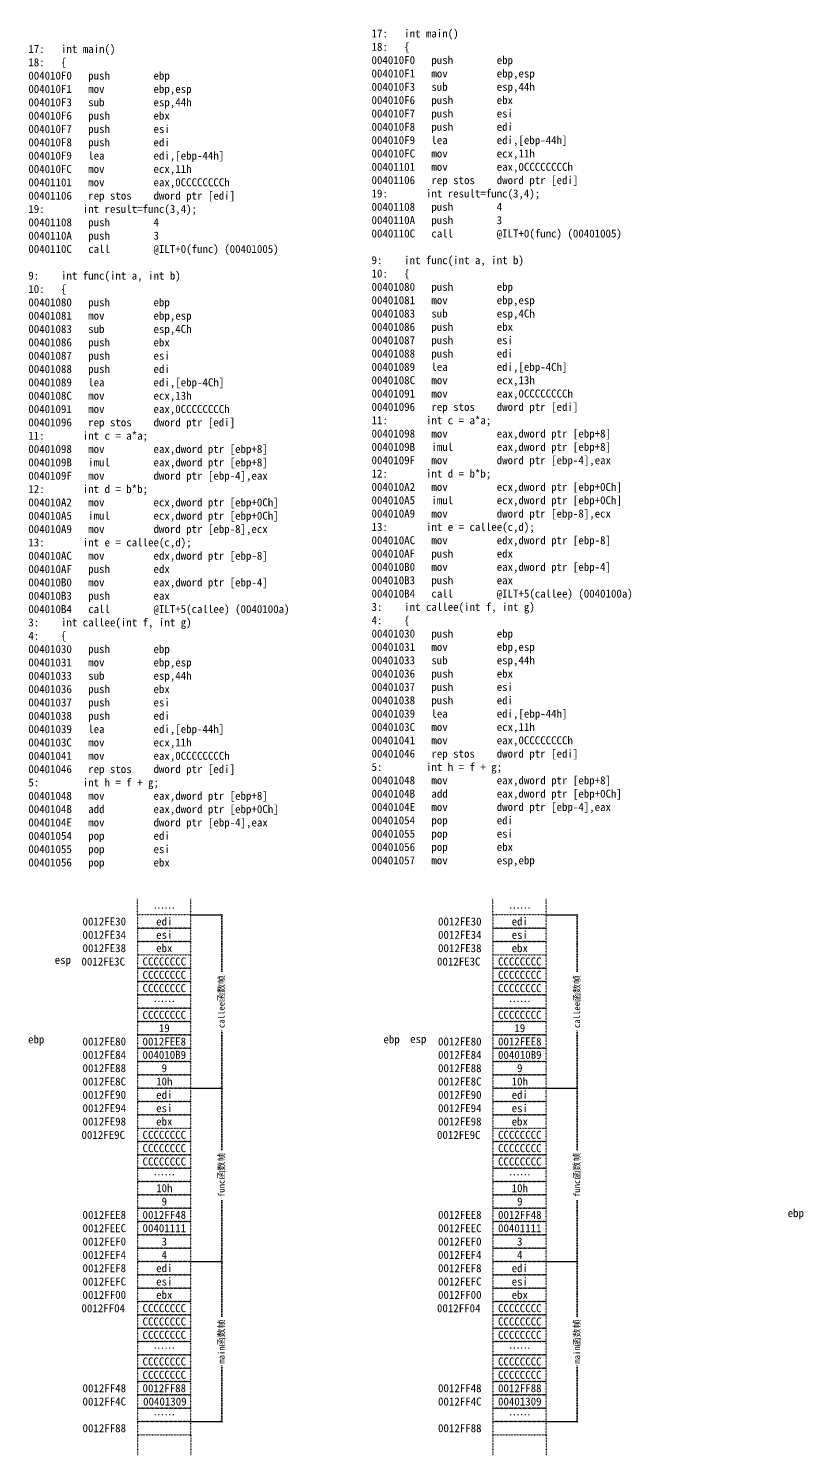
# Model space of a CAD drawing. Header units: millimetres. Extents: x 5369 to 27532, y 1174 to 4752.
# Drawn here: x 17895 to 19348, y 1390 to 4066 of the extents above; entities that cross this region are included whole.
import ezdxf

# ---------------------------------------------------------------- set-up
doc = ezdxf.new("R2010")
doc.units = ezdxf.units.MM
doc.linetypes.add('ACAD_ISO07W100', pattern=[3, 0, -3])
doc.linetypes.add('DOT', pattern=[0.25, 0, -0.25])
doc.styles.get("Standard").update_dxf_attribs({"font": ''})
doc.styles.add('w', font='', dxfattribs={"height": 15})
doc.styles.get('Standard').set_extended_font_data('SimSun')
doc.styles.get('w').set_extended_font_data('SimSun')
doc.dimstyles.new('w', dxfattribs={"dimscale": 3, "dimtxt": 4, "dimasz": 1.5, "dimexe": 1.25, "dimexo": 0.625, "dimtad": 0, "dimtxsty": 'Standard', "dimblk": 'ARCHTICK', "dimcen": 2.5, "dimclrd": 5, "dimclre": 5, "dimclrt": 5, "dimadec": 1, "dimazin": 0, "dimtfac": 1, "dimtmove": 0, "dimatfit": 3, "dimfxl": 1, "dimarcsym": 0})

# ---------------------------------------------------------------- blocks, each defined once
blk = doc.blocks.new('b')
at = {"linetype": 'DOT'}
blk.add_lwpolyline([(-100, 0), (0, 0), (0, 25), (-100, 25)], close=True, dxfattribs=at)
blk = doc.blocks.new('_ArchTick')
at = {"color": 0, "linetype": 'ByBlock', "const_width": 0.15}
blk.add_lwpolyline([(-0.5, -0.5), (0.5, 0.5)], dxfattribs=at)
blk = doc.blocks.new('*D47')
at = {"color": 5, "linetype": 'ACAD_ISO07W100', "lineweight": -2}
for p, q in [((18200.4, 2403.9), (18260.6, 2403.9)), ((18256.8, 2403.9), (18256.8, 2293.6)), ((18256.8, 2078.9), (18256.8, 2189.3)), ((18200.4, 2078.9), (18260.6, 2078.9))]:
    blk.add_line(p, q, dxfattribs=at)
at = {"layer": 'Defpoints', "color": 0, "linetype": 'DOT'}
for p in [(18198.6, 2403.9), (18198.6, 2078.9), (18256.8, 2078.9)]:
    blk.add_point(p, dxfattribs=at)
at = {"color": 5, "linetype": 'DOT', "lineweight": -2, "xscale": 4.5, "yscale": 4.5, "zscale": 4.5}
for p, rotation in [((18256.8, 2403.9), 90), ((18256.8, 2078.9), 270)]:
    blk.add_blockref('_ArchTick', p, dxfattribs=dict(at, rotation=rotation))
at = {"color": 5, "linetype": 'DOT', "insert": (18256.8, 2241.4), "char_height": 12, "attachment_point": 5, "rotation": 90}
blk.add_mtext('callee函数帧', dxfattribs=at)
blk = doc.blocks.new('*D45')
at = {"color": 5, "linetype": 'ACAD_ISO07W100', "lineweight": -2}
for p, q in [((18200.4, 2078.9), (18260.6, 2078.9)), ((18256.8, 2078.9), (18256.8, 1960.1)), ((18256.8, 1753.9), (18256.8, 1872.8)), ((18200.4, 1753.9), (18260.6, 1753.9))]:
    blk.add_line(p, q, dxfattribs=at)
at = {"layer": 'Defpoints', "color": 0, "linetype": 'DOT'}
for p in [(18198.6, 2078.9), (18198.6, 1753.9), (18256.8, 1753.9)]:
    blk.add_point(p, dxfattribs=at)
at = {"color": 5, "linetype": 'DOT', "lineweight": -2, "xscale": 4.5, "yscale": 4.5, "zscale": 4.5}
for p, rotation in [((18256.8, 2078.9), 90), ((18256.8, 1753.9), 270)]:
    blk.add_blockref('_ArchTick', p, dxfattribs=dict(at, rotation=rotation))
at = {"color": 5, "linetype": 'DOT', "insert": (18256.8, 1916.4), "char_height": 12, "attachment_point": 5, "rotation": 90}
blk.add_mtext('func函数帧', dxfattribs=at)
blk = doc.blocks.new('*D46')
at = {"color": 5, "linetype": 'ACAD_ISO07W100', "lineweight": -2}
for p, q in [((18198.6, 1753.9), (18260.6, 1753.9)), ((18256.8, 1753.9), (18256.8, 1648)), ((18256.8, 1453.9), (18256.8, 1559.9)), ((18198.6, 1453.9), (18260.6, 1453.9))]:
    blk.add_line(p, q, dxfattribs=at)
at = {"layer": 'Defpoints', "color": 0, "linetype": 'DOT'}
for p in [(18196.7, 1753.9), (18196.7, 1453.9), (18256.8, 1453.9)]:
    blk.add_point(p, dxfattribs=at)
at = {"color": 5, "linetype": 'DOT', "lineweight": -2, "xscale": 4.5, "yscale": 4.5, "zscale": 4.5}
for p, rotation in [((18256.8, 1753.9), 90), ((18256.8, 1453.9), 270)]:
    blk.add_blockref('_ArchTick', p, dxfattribs=dict(at, rotation=rotation))
at = {"color": 5, "linetype": 'DOT', "insert": (18256.8, 1603.9), "char_height": 12, "attachment_point": 5, "rotation": 90}
blk.add_mtext('main函数帧', dxfattribs=at)
blk = doc.blocks.new('*D50')
at = {"color": 5, "linetype": 'ACAD_ISO07W100', "lineweight": -2}
for p, q in [((18867, 2403.9), (18927.1, 2403.9)), ((18923.4, 2403.9), (18923.4, 2293.6)), ((18923.4, 2078.9), (18923.4, 2189.3)), ((18867, 2078.9), (18927.1, 2078.9))]:
    blk.add_line(p, q, dxfattribs=at)
at = {"layer": 'Defpoints', "color": 0, "linetype": 'DOT'}
for p in [(18865.1, 2403.9), (18865.1, 2078.9), (18923.4, 2078.9)]:
    blk.add_point(p, dxfattribs=at)
at = {"color": 5, "linetype": 'DOT', "lineweight": -2, "xscale": 4.5, "yscale": 4.5, "zscale": 4.5}
for p, rotation in [((18923.4, 2403.9), 90), ((18923.4, 2078.9), 270)]:
    blk.add_blockref('_ArchTick', p, dxfattribs=dict(at, rotation=rotation))
at = {"color": 5, "linetype": 'DOT', "insert": (18923.4, 2241.4), "char_height": 12, "attachment_point": 5, "rotation": 90}
blk.add_mtext('callee函数帧', dxfattribs=at)
blk = doc.blocks.new('*D48')
at = {"color": 5, "linetype": 'ACAD_ISO07W100', "lineweight": -2}
for p, q in [((18867, 2078.9), (18927.1, 2078.9)), ((18923.4, 2078.9), (18923.4, 1960.1)), ((18923.4, 1753.9), (18923.4, 1872.8)), ((18867, 1753.9), (18927.1, 1753.9))]:
    blk.add_line(p, q, dxfattribs=at)
at = {"layer": 'Defpoints', "color": 0, "linetype": 'DOT'}
for p in [(18865.1, 2078.9), (18865.1, 1753.9), (18923.4, 1753.9)]:
    blk.add_point(p, dxfattribs=at)
at = {"color": 5, "linetype": 'DOT', "lineweight": -2, "xscale": 4.5, "yscale": 4.5, "zscale": 4.5}
for p, rotation in [((18923.4, 2078.9), 90), ((18923.4, 1753.9), 270)]:
    blk.add_blockref('_ArchTick', p, dxfattribs=dict(at, rotation=rotation))
at = {"color": 5, "linetype": 'DOT', "insert": (18923.4, 1916.4), "char_height": 12, "attachment_point": 5, "rotation": 90}
blk.add_mtext('func函数帧', dxfattribs=at)
blk = doc.blocks.new('*D49')
at = {"color": 5, "linetype": 'ACAD_ISO07W100', "lineweight": -2}
for p, q in [((18865.1, 1753.9), (18927.1, 1753.9)), ((18923.4, 1753.9), (18923.4, 1648)), ((18923.4, 1453.9), (18923.4, 1559.9)), ((18865.1, 1453.9), (18927.1, 1453.9))]:
    blk.add_line(p, q, dxfattribs=at)
at = {"layer": 'Defpoints', "color": 0, "linetype": 'DOT'}
for p in [(18863.2, 1753.9), (18863.2, 1453.9), (18923.4, 1453.9)]:
    blk.add_point(p, dxfattribs=at)
at = {"color": 5, "linetype": 'DOT', "lineweight": -2, "xscale": 4.5, "yscale": 4.5, "zscale": 4.5}
for p, rotation in [((18923.4, 1753.9), 90), ((18923.4, 1453.9), 270)]:
    blk.add_blockref('_ArchTick', p, dxfattribs=dict(at, rotation=rotation))
at = {"color": 5, "linetype": 'DOT', "insert": (18923.4, 1603.9), "char_height": 12, "attachment_point": 5, "rotation": 90}
blk.add_mtext('main函数帧', dxfattribs=at)

msp = doc.modelspace()

# ---------------------------------------------------------------- linework, layer by layer
at = {"linetype": 'DOT'}
for p, q in [((18098.566, 2403.934), (18098.566, 2433.934)), ((18198.566, 2403.934), (18198.566, 2433.934)), ((18765.12, 2403.934), (18765.12, 2433.934)), ((18865.12, 2403.934), (18865.12, 2433.934)), ((18098.566, 2328.934), (18098.566, 2303.934)), ((18098.566, 2328.934), (18198.566, 2328.934)), ((18198.566, 2303.934), (18198.566, 2328.934)), ((18765.12, 2328.934), (18765.12, 2303.934)), ((18765.12, 2328.934), (18865.12, 2328.934)), ((18865.12, 2303.934), (18865.12, 2328.934)), ((18098.566, 2303.934), (18198.566, 2303.934)), ((18765.12, 2303.934), (18865.12, 2303.934)), ((18098.566, 2003.934), (18098.566, 1978.934)), ((18098.566, 2003.934), (18198.566, 2003.934)), ((18198.566, 1978.934), (18198.566, 2003.934)), ((18765.12, 2003.934), (18765.12, 1978.934)), ((18765.12, 2003.934), (18865.12, 2003.934)), ((18865.12, 1978.934), (18865.12, 2003.934)), ((18098.566, 1978.934), (18198.566, 1978.934)), ((18765.12, 1978.934), (18865.12, 1978.934)), ((18198.566, 1678.934), (18098.566, 1678.934)), ((18098.566, 1678.934), (18098.566, 1653.934)), ((18198.566, 1653.934), (18198.566, 1678.934)), ((18865.12, 1678.934), (18765.12, 1678.934)), ((18765.12, 1678.934), (18765.12, 1653.934)), ((18865.12, 1653.934), (18865.12, 1678.934)), ((18098.566, 1653.934), (18198.566, 1653.934)), ((18765.12, 1653.934), (18865.12, 1653.934)), ((18098.566, 1428.934), (18098.566, 1390.413)), ((18198.566, 1428.934), (18198.566, 1390.413)), ((18765.12, 1428.934), (18765.12, 1390.413)), ((18865.12, 1428.934), (18865.12, 1390.413))]:
    msp.add_line(p, q, dxfattribs=at)
for points in [[(18098.566, 2378.934), (18198.566, 2378.934), (18198.566, 2403.934), (18098.566, 2403.934)], [(18765.12, 2378.934), (18865.12, 2378.934), (18865.12, 2403.934), (18765.12, 2403.934)], [(18098.566, 2353.934), (18198.566, 2353.934), (18198.566, 2378.934), (18098.566, 2378.934)], [(18765.12, 2353.934), (18865.12, 2353.934), (18865.12, 2378.934), (18765.12, 2378.934)], [(18098.566, 2328.934), (18198.566, 2328.934), (18198.566, 2353.934), (18098.566, 2353.934)], [(18765.12, 2328.934), (18865.12, 2328.934), (18865.12, 2353.934), (18765.12, 2353.934)], [(18098.566, 2153.934), (18198.566, 2153.934), (18198.566, 2178.934), (18098.566, 2178.934)], [(18765.12, 2153.934), (18865.12, 2153.934), (18865.12, 2178.934), (18765.12, 2178.934)], [(18098.566, 2128.934), (18198.566, 2128.934), (18198.566, 2153.934), (18098.566, 2153.934)], [(18765.12, 2128.934), (18865.12, 2128.934), (18865.12, 2153.934), (18765.12, 2153.934)], [(18098.566, 2103.934), (18198.566, 2103.934), (18198.566, 2128.934), (18098.566, 2128.934)], [(18765.12, 2103.934), (18865.12, 2103.934), (18865.12, 2128.934), (18765.12, 2128.934)], [(18098.566, 2078.934), (18198.566, 2078.934), (18198.566, 2103.934), (18098.566, 2103.934)], [(18765.12, 2078.934), (18865.12, 2078.934), (18865.12, 2103.934), (18765.12, 2103.934)], [(18098.566, 2053.934), (18198.566, 2053.934), (18198.566, 2078.934), (18098.566, 2078.934)], [(18765.12, 2053.934), (18865.12, 2053.934), (18865.12, 2078.934), (18765.12, 2078.934)], [(18098.566, 2028.934), (18198.566, 2028.934), (18198.566, 2053.934), (18098.566, 2053.934)], [(18765.12, 2028.934), (18865.12, 2028.934), (18865.12, 2053.934), (18765.12, 2053.934)], [(18098.566, 2003.934), (18198.566, 2003.934), (18198.566, 2028.934), (18098.566, 2028.934)], [(18765.12, 2003.934), (18865.12, 2003.934), (18865.12, 2028.934), (18765.12, 2028.934)], [(18098.566, 1828.934), (18198.566, 1828.934), (18198.566, 1853.934), (18098.566, 1853.934)], [(18765.12, 1828.934), (18865.12, 1828.934), (18865.12, 1853.934), (18765.12, 1853.934)], [(18098.566, 1803.934), (18198.566, 1803.934), (18198.566, 1828.934), (18098.566, 1828.934)], [(18765.12, 1803.934), (18865.12, 1803.934), (18865.12, 1828.934), (18765.12, 1828.934)], [(18098.566, 1778.934), (18198.566, 1778.934), (18198.566, 1803.934), (18098.566, 1803.934)], [(18765.12, 1778.934), (18865.12, 1778.934), (18865.12, 1803.934), (18765.12, 1803.934)], [(18098.566, 1753.934), (18198.566, 1753.934), (18198.566, 1778.934), (18098.566, 1778.934)], [(18765.12, 1753.934), (18865.12, 1753.934), (18865.12, 1778.934), (18765.12, 1778.934)], [(18098.566, 1728.934), (18198.566, 1728.934), (18198.566, 1753.934), (18098.566, 1753.934)], [(18765.12, 1728.934), (18865.12, 1728.934), (18865.12, 1753.934), (18765.12, 1753.934)], [(18098.566, 1703.934), (18198.566, 1703.934), (18198.566, 1728.934), (18098.566, 1728.934)], [(18765.12, 1703.934), (18865.12, 1703.934), (18865.12, 1728.934), (18765.12, 1728.934)], [(18098.566, 1678.934), (18198.566, 1678.934), (18198.566, 1703.934), (18098.566, 1703.934)], [(18765.12, 1678.934), (18865.12, 1678.934), (18865.12, 1703.934), (18765.12, 1703.934)], [(18098.566, 1503.934), (18198.566, 1503.934), (18198.566, 1528.934), (18098.566, 1528.934)], [(18765.12, 1503.934), (18865.12, 1503.934), (18865.12, 1528.934), (18765.12, 1528.934)], [(18098.566, 1453.934), (18198.566, 1453.934), (18198.566, 1478.934), (18098.566, 1478.934)], [(18765.12, 1453.934), (18865.12, 1453.934), (18865.12, 1478.934), (18765.12, 1478.934)], [(18098.566, 1428.934), (18198.566, 1428.934), (18198.566, 1453.934), (18098.566, 1453.934)], [(18765.12, 1428.934), (18865.12, 1428.934), (18865.12, 1453.934), (18765.12, 1453.934)]]:
    msp.add_lwpolyline(points, close=True, dxfattribs=at)

# ---------------------------------------------------------------- block references
for p in [(18198.566, 2278.934), (18865.12, 2278.934), (18198.566, 2253.934), (18865.12, 2253.934), (18198.566, 2228.934), (18865.12, 2228.934), (18198.566, 2203.934), (18865.12, 2203.934), (18198.566, 2178.934), (18865.12, 2178.934), (18198.566, 1953.934), (18198.566, 1928.934), (18865.12, 1953.934), (18865.12, 1928.934), (18198.566, 1903.934), (18865.12, 1903.934), (18198.566, 1878.934), (18865.12, 1878.934), (18198.566, 1853.934), (18865.12, 1853.934), (18198.566, 1628.934), (18865.12, 1628.934), (18198.566, 1603.934), (18865.12, 1603.934), (18198.566, 1578.934), (18198.566, 1553.934), (18865.12, 1578.934), (18865.12, 1553.934), (18198.566, 1528.934), (18865.12, 1528.934), (18198.566, 1478.934), (18865.12, 1478.934)]:
    msp.add_blockref('b', p, dxfattribs=at)

# ---------------------------------------------------------------- texts
at = {"linetype": 'DOT', "style": 'w'}
for s, p in [('0012FE3C', (17993.782, 2308.934)), ('0012FE3C', (18660.337, 2308.934)), ('0012FE9C', (17993.782, 1983.934)), ('0012FE9C', (18660.337, 1983.934)), ('0012FF04', (17993.782, 1658.934)), ('0012FF04', (18660.337, 1658.934))]:
    msp.add_text(s, height=15, dxfattribs=at).set_placement(p)
at = {"linetype": 'DOT', "char_height": 15, "style": 'w'}
for s, insert, width, attachment_point in [('17:   int main()\\P18:   \\{\\P004010F0   push        ebp\\P004010F1   mov         ebp,esp\\P004010F3   sub         esp,44h\\P004010F6   push        ebx\\P004010F7   push        esi\\P004010F8   push        edi\\P004010F9   lea         edi,[ebp-44h]\\P004010FC   mov         ecx,11h\\P00401101   mov         eax,0CCCCCCCCh\\P00401106   rep stos    dword ptr [edi]\\P19:       int result=func(3,4);\\P00401108   push        4\\P0040110A   push        3\\P0040110C   call        @ILT+0(func) (00401005)\\P\\P9:    int func(int a, int b)\\P10:   \\{\\P00401080   push        ebp\\P00401081   mov         ebp,esp\\P00401083   sub         esp,4Ch\\P00401086   push        ebx\\P00401087   push        esi\\P00401088   push        edi\\P00401089   lea         edi,[ebp-4Ch]\\P0040108C   mov         ecx,13h\\P00401091   mov         eax,0CCCCCCCCh\\P00401096   rep stos    dword ptr [edi]\\P11:       int c = a*a;\\P00401098   mov         eax,dword ptr [ebp+8]\\P0040109B   imul        eax,dword ptr [ebp+8]\\P0040109F   mov         dword ptr [ebp-4],eax\\P12:       int d = b*b;\\P004010A2   mov         ecx,dword ptr [ebp+0Ch]\\P004010A5   imul        ecx,dword ptr [ebp+0Ch]\\P004010A9   mov         dword ptr [ebp-8],ecx\\P13:       int e = callee(c,d);\\P004010AC   mov         edx,dword ptr [ebp-8]\\P004010AF   push        edx\\P004010B0   mov         eax,dword ptr [ebp-4]\\P004010B3   push        eax\\P004010B4   call        @ILT+5(callee) (0040100a)\\P3:    int callee(int f, int g)\\P4:    \\{\\P00401030   push        ebp\\P00401031   mov         ebp,esp\\P00401033   sub         esp,44h\\P00401036   push        ebx\\P00401037   push        esi\\P00401038   push        edi\\P00401039   lea         edi,[ebp-44h]\\P0040103C   mov         ecx,11h\\P00401041   mov         eax,0CCCCCCCCh\\P00401046   rep stos    dword ptr [edi]\\P5:        int h = f + g;\\P00401048   mov         eax,dword ptr [ebp+8]\\P0040104B   add         eax,dword ptr [ebp+0Ch]\\P0040104E   mov         dword ptr [ebp-4],eax\\P00401054   pop         edi\\P00401055   pop         esi\\P00401056   pop         ebx\\P00401057   mov         esp,ebp', (18537.65, 4064.036), 530.27265, 1), ('17:   int main()\\P18:   \\{\\P004010F0   push        ebp\\P004010F1   mov         ebp,esp\\P004010F3   sub         esp,44h\\P004010F6   push        ebx\\P004010F7   push        esi\\P004010F8   push        edi\\P004010F9   lea         edi,[ebp-44h]\\P004010FC   mov         ecx,11h\\P00401101   mov         eax,0CCCCCCCCh\\P00401106   rep stos    dword ptr [edi]\\P19:       int result=func(3,4);\\P00401108   push        4\\P0040110A   push        3\\P0040110C   call        @ILT+0(func) (00401005)\\P\\P9:    int func(int a, int b)\\P10:   \\{\\P00401080   push        ebp\\P00401081   mov         ebp,esp\\P00401083   sub         esp,4Ch\\P00401086   push        ebx\\P00401087   push        esi\\P00401088   push        edi\\P00401089   lea         edi,[ebp-4Ch]\\P0040108C   mov         ecx,13h\\P00401091   mov         eax,0CCCCCCCCh\\P00401096   rep stos    dword ptr [edi]\\P11:       int c = a*a;\\P00401098   mov         eax,dword ptr [ebp+8]\\P0040109B   imul        eax,dword ptr [ebp+8]\\P0040109F   mov         dword ptr [ebp-4],eax\\P12:       int d = b*b;\\P004010A2   mov         ecx,dword ptr [ebp+0Ch]\\P004010A5   imul        ecx,dword ptr [ebp+0Ch]\\P004010A9   mov         dword ptr [ebp-8],ecx\\P13:       int e = callee(c,d);\\P004010AC   mov         edx,dword ptr [ebp-8]\\P004010AF   push        edx\\P004010B0   mov         eax,dword ptr [ebp-4]\\P004010B3   push        eax\\P004010B4   call        @ILT+5(callee) (0040100a)\\P3:    int callee(int f, int g)\\P4:    \\{\\P00401030   push        ebp\\P00401031   mov         ebp,esp\\P00401033   sub         esp,44h\\P00401036   push        ebx\\P00401037   push        esi\\P00401038   push        edi\\P00401039   lea         edi,[ebp-44h]\\P0040103C   mov         ecx,11h\\P00401041   mov         eax,0CCCCCCCCh\\P00401046   rep stos    dword ptr [edi]\\P5:        int h = f + g;\\P00401048   mov         eax,dword ptr [ebp+8]\\P0040104B   add         eax,dword ptr [ebp+0Ch]\\P0040104E   mov         dword ptr [ebp-4],eax\\P00401054   pop         edi\\P00401055   pop         esi\\P00401056   pop         ebx', (17894.122, 4035.01), 530.27265, 1), ('{\\C5;……}', (18149.088, 2416.434), 101.04447, 5), ('{\\C5;……}', (18815.642, 2416.434), 101.04447, 5), ('0012FE30', (18036.574, 2391.434), 101.04447, 5), ('{\\C5;edi}', (18149.088, 2391.434), 101.04447, 5), ('0012FE30', (18703.128, 2391.434), 101.04447, 5), ('{\\C5;edi}', (18815.642, 2391.434), 101.04447, 5), ('0012FE34', (18036.574, 2366.434), 101.04447, 5), ('{\\C5;esi}', (18149.088, 2366.434), 101.04447, 5), ('0012FE34', (18703.128, 2366.434), 101.04447, 5), ('{\\C5;esi}', (18815.642, 2366.434), 101.04447, 5), ('0012FE38', (18036.574, 2341.434), 101.04447, 5), ('{\\C5;ebx}', (18149.088, 2341.434), 101.04447, 5), ('0012FE38', (18703.128, 2341.434), 101.04447, 5), ('{\\C5;ebx}', (18815.642, 2341.434), 101.04447, 5), ('{\\C1;esp}', (17958.751, 2317.402), 101.04447, 5), ('{\\C5;CCCCCCCC}', (18149.088, 2316.434), 101.04447, 5), ('{\\C5;CCCCCCCC}', (18815.642, 2316.434), 101.04447, 5), ('{\\C5;CCCCCCCC}', (18149.088, 2291.434), 101.04447, 5), ('{\\C5;CCCCCCCC}', (18149.088, 2266.434), 101.04447, 5), ('{\\C5;CCCCCCCC}', (18815.642, 2291.434), 101.04447, 5), ('{\\C5;CCCCCCCC}', (18815.642, 2266.434), 101.04447, 5), ('{\\C5;CCCCCCCC}', (18149.088, 2216.434), 101.04447, 5), ('{\\C5;……}', (18149.088, 2241.434), 101.04447, 5), ('{\\C5;CCCCCCCC}', (18815.642, 2216.434), 101.04447, 5), ('{\\C5;……}', (18815.642, 2241.434), 101.04447, 5), ('{\\C5;19}', (18149.088, 2191.434), 101.04447, 5), ('{\\C5;19}', (18815.642, 2191.434), 101.04447, 5), ('{\\C1;ebp}', (17908.804, 2168.387), 101.04447, 5), ('0012FE80', (18036.574, 2166.434), 101.04447, 5), ('{\\C5;0012FEE8}', (18149.088, 2166.434), 101.04447, 5), ('{\\C1;ebp}', (18575.359, 2168.387), 101.04447, 5), ('{\\C1;esp}', (18625.306, 2169.102), 101.04447, 5), ('0012FE80', (18703.128, 2166.434), 101.04447, 5), ('{\\C5;0012FEE8}', (18815.642, 2166.434), 101.04447, 5), ('0012FE84', (18036.574, 2141.434), 101.04447, 5), ('{\\C5;004010B9}', (18149.088, 2141.434), 101.04447, 5), ('0012FE84', (18703.128, 2141.434), 101.04447, 5), ('{\\C5;004010B9}', (18815.642, 2141.434), 101.04447, 5), ('0012FE88', (18036.574, 2116.434), 101.04447, 5), ('{\\C5;9}', (18149.088, 2116.434), 101.04447, 5), ('0012FE88', (18703.128, 2116.434), 101.04447, 5), ('{\\C5;9}', (18815.642, 2116.434), 101.04447, 5), ('0012FE8C', (18036.574, 2091.434), 101.04447, 5), ('{\\C5;10h}', (18149.088, 2091.434), 101.04447, 5), ('0012FE8C', (18703.128, 2091.434), 101.04447, 5), ('{\\C5;10h}', (18815.642, 2091.434), 101.04447, 5), ('0012FE90', (18036.574, 2066.434), 101.04447, 5), ('{\\C5;edi}', (18149.088, 2066.434), 101.04447, 5), ('0012FE90', (18703.128, 2066.434), 101.04447, 5), ('{\\C5;edi}', (18815.642, 2066.434), 101.04447, 5), ('0012FE94', (18036.574, 2041.434), 101.04447, 5), ('{\\C5;esi}', (18149.088, 2041.434), 101.04447, 5), ('0012FE94', (18703.128, 2041.434), 101.04447, 5), ('{\\C5;esi}', (18815.642, 2041.434), 101.04447, 5), ('0012FE98', (18036.574, 2016.434), 101.04447, 5), ('{\\C5;ebx}', (18149.088, 2016.434), 101.04447, 5), ('0012FE98', (18703.128, 2016.434), 101.04447, 5), ('{\\C5;ebx}', (18815.642, 2016.434), 101.04447, 5), ('{\\C5;CCCCCCCC}', (18149.088, 1991.434), 101.04447, 5), ('{\\C5;CCCCCCCC}', (18815.642, 1991.434), 101.04447, 5), ('{\\C5;CCCCCCCC}', (18149.088, 1966.434), 101.04447, 5), ('{\\C5;CCCCCCCC}', (18815.642, 1966.434), 101.04447, 5), ('{\\C5;CCCCCCCC}', (18149.088, 1941.434), 101.04447, 5), ('{\\C5;CCCCCCCC}', (18815.642, 1941.434), 101.04447, 5), ('{\\C5;……}', (18149.088, 1916.434), 101.04447, 5), ('{\\C5;10h}', (18149.088, 1891.434), 101.04447, 5), ('{\\C5;……}', (18815.642, 1916.434), 101.04447, 5), ('{\\C5;10h}', (18815.642, 1891.434), 101.04447, 5), ('{\\C5;9}', (18149.088, 1866.434), 101.04447, 5), ('{\\C5;9}', (18815.642, 1866.434), 101.04447, 5), ('0012FEE8', (18036.574, 1841.434), 101.04447, 5), ('{\\C5;0012FF48}', (18149.088, 1841.434), 101.04447, 5), ('0012FEE8', (18703.128, 1841.434), 101.04447, 5), ('{\\C5;0012FF48}', (18815.642, 1841.434), 101.04447, 5), ('{\\C1;ebp}', (19333.183, 1842.687), 101.04447, 5), ('0012FEEC', (18036.574, 1816.434), 101.04447, 5), ('{\\C5;00401111}', (18149.088, 1816.434), 101.04447, 5), ('0012FEEC', (18703.128, 1816.434), 101.04447, 5), ('{\\C5;00401111}', (18815.642, 1816.434), 101.04447, 5), ('0012FEF0', (18036.574, 1791.434), 101.04447, 5), ('{\\C5;3}', (18149.088, 1791.434), 101.04447, 5), ('0012FEF0', (18703.128, 1791.434), 101.04447, 5), ('{\\C5;3}', (18815.642, 1791.434), 101.04447, 5), ('0012FEF4', (18036.574, 1766.434), 101.04447, 5), ('{\\C5;4}', (18149.088, 1766.434), 101.04447, 5), ('0012FEF4', (18703.128, 1766.434), 101.04447, 5), ('{\\C5;4}', (18815.642, 1766.434), 101.04447, 5), ('0012FEF8', (18036.574, 1741.434), 101.04447, 5), ('{\\C5;edi}', (18149.088, 1741.434), 101.04447, 5), ('0012FEF8', (18703.128, 1741.434), 101.04447, 5), ('{\\C5;edi}', (18815.642, 1741.434), 101.04447, 5), ('0012FEFC', (18036.574, 1716.434), 101.04447, 5), ('{\\C5;esi}', (18149.088, 1716.434), 101.04447, 5), ('0012FEFC', (18703.128, 1716.434), 101.04447, 5), ('{\\C5;esi}', (18815.642, 1716.434), 101.04447, 5), ('0012FF00', (18036.574, 1691.434), 101.04447, 5), ('{\\C5;ebx}', (18149.088, 1691.434), 101.04447, 5), ('0012FF00', (18703.128, 1691.434), 101.04447, 5), ('{\\C5;ebx}', (18815.642, 1691.434), 101.04447, 5), ('{\\C5;CCCCCCCC}', (18149.088, 1666.434), 101.04447, 5), ('{\\C5;CCCCCCCC}', (18815.642, 1666.434), 101.04447, 5), ('{\\C5;CCCCCCCC}', (18149.088, 1641.434), 101.04447, 5), ('{\\C5;CCCCCCCC}', (18815.642, 1641.434), 101.04447, 5), ('{\\C5;CCCCCCCC}', (18149.088, 1616.434), 101.04447, 5), ('{\\C5;CCCCCCCC}', (18815.642, 1616.434), 101.04447, 5), ('{\\C5;……}', (18149.088, 1591.434), 101.04447, 5), ('{\\C5;……}', (18815.642, 1591.434), 101.04447, 5), ('{\\C5;CCCCCCCC}', (18149.088, 1566.434), 101.04447, 5), ('{\\C5;CCCCCCCC}', (18815.642, 1566.434), 101.04447, 5), ('{\\C5;CCCCCCCC}', (18149.088, 1541.434), 101.04447, 5), ('{\\C5;CCCCCCCC}', (18815.642, 1541.434), 101.04447, 5), ('0012FF48', (18036.574, 1516.382), 101.04447, 5), ('0012FF4C', (18036.574, 1491.434), 101.04447, 5), ('{\\C5;0012FF88}', (18149.088, 1516.434), 101.04447, 5), ('{\\C5;00401309}', (18150.132, 1491.434), 101.04447, 5), ('0012FF48', (18703.128, 1516.382), 101.04447, 5), ('0012FF4C', (18703.128, 1491.434), 101.04447, 5), ('{\\C5;0012FF88}', (18815.642, 1516.434), 101.04447, 5), ('{\\C5;00401309}', (18815.642, 1491.434), 101.04447, 5), ('0012FF88', (18036.574, 1441.434), 101.04447, 5), ('{\\C5;……}', (18149.088, 1466.434), 101.04447, 5), ('0012FF88', (18703.128, 1441.434), 101.04447, 5), ('{\\C5;……}', (18815.642, 1466.434), 101.04447, 5)]:
    msp.add_mtext(s, dxfattribs=dict(at, insert=insert, width=width, attachment_point=attachment_point))

# ---------------------------------------------------------------- dimensions: what is measured, and where the dimension line sits
at = {"linetype": 'DOT'}
for base, p1, p2, text, picture, middle in [((18256.819, 2078.934), (18198.566, 2403.934), (18198.566, 2078.934), 'callee函数帧', '*D47', (18256.819, 2241.434)), ((18923.374, 2078.934), (18865.12, 2403.934), (18865.12, 2078.934), 'callee函数帧', '*D50', (18923.374, 2241.434)), ((18256.819, 1753.934), (18198.566, 2078.934), (18198.566, 1753.934), 'func函数帧', '*D45', (18256.819, 1916.434)), ((18923.374, 1753.934), (18865.12, 2078.934), (18865.12, 1753.934), 'func函数帧', '*D48', (18923.374, 1916.434)), ((18256.819, 1453.934), (18196.691, 1753.934), (18196.691, 1453.934), 'main函数帧', '*D46', (18256.819, 1603.934)), ((18923.374, 1453.934), (18863.245, 1753.934), (18863.245, 1453.934), 'main函数帧', '*D49', (18923.374, 1603.934))]:
    dim = msp.add_linear_dim(base=base, p1=p1, p2=p2, angle=90, text=text, dimstyle='w', dxfattribs=at)
    dim.commit()
    dim.dimension.update_dxf_attribs({"geometry": picture, "text_midpoint": middle})

doc.saveas('drawing.dxf')
